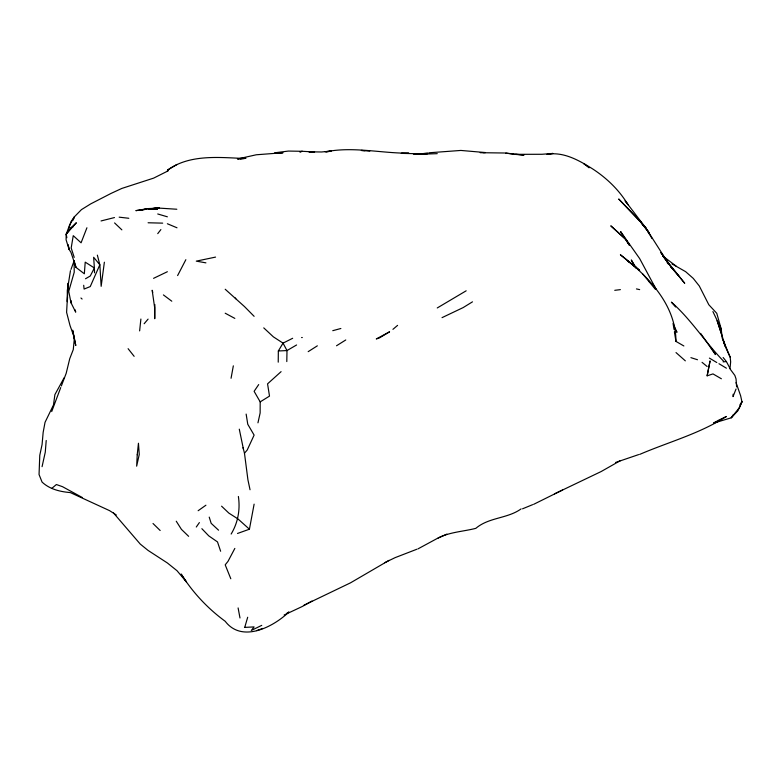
<?xml version="1.0" encoding="UTF-8"?>
<svg xmlns="http://www.w3.org/2000/svg" width="781" height="781" viewBox="0 0 781 781"><rect width="100%" height="100%" fill="white"/><g stroke="black" fill="none" stroke-linecap="round" stroke-linejoin="round"><path stroke-width="1.17" d="M258.687 384.584L254.118 391.32L260.19 401.864L260.141 412.964L257.955 422.833M154.853 304.551L154.726 318.716L154.638 307.538L152.168 290.268L152.773 292.397M278.231 362.169L278.339 350.981L283.034 343.132L292.67 338.28M237.463 158.826L244.482 158.494C218.856 157.44 189.744 154.121 167.7 170.004L168.335 170.756L153.632 178.127L121.836 188.426L111.136 193.376L90.742 203.87L81.449 209.63L74.478 216.737L69.597 225.045L66.2 234.212L66.092 239.796L69.021 249.237L70.983 252.448L76.04 267.444L84.338 273.789L85.217 262.143L94.384 267.981L94.54 272.833M286.793 361.574L286.998 350.562L283.034 343.132L273.389 336.865L263.753 327.883M67.556 297.014L67.342 301.651L67.303 290.503L70.456 270.665M67.947 288.892L68.22 283.093L66.6 312.351L69.997 325.452L73.629 335.615L75.786 345.495L72.74 330.168M733.144 394.2L733.027 396.611L736.044 389.006M46.216 440.474L45.278 452.15L42.067 466.667M139.633 330.9L140.892 319.038M104.371 262.211L101.159 286.334L99.851 264.827L97.361 255.133M237.522 533.462L249.422 529.206L254.118 504.145M231.059 378.277L233.334 365.84M707.137 375.817L710.036 361.086L707.137 375.817L712.985 373.914L721.38 378.765M68.591 229.165L70.983 221.677L74.478 216.737L73.121 220.125M244.912 626.772L247.694 617.244M51.702 411.558L60.723 387.581M70.983 269.435L74.136 260.815M61.348 385.98L66.19 373.298L69.743 358.684L73.268 349.595L74.293 339.061L72.858 331.144M86.925 227.769L81.078 242.803L73.248 235.667L71.188 247.987L74.215 257.369M167.368 170.844L167.7 170.004L177.004 164.449M231.147 534.048C237.99 522.645 240.353 509.642 238.381 496.482M234.837 548.418L228.003 561.354L225.201 564.829L230.805 578.76M177.609 275.576L185.849 259.692M64.159 377.721L54.895 394.63L53.489 404.948L45.034 422.336L43.16 432.381L42.067 444.584L39.772 455.333L39.05 474.526L42.067 482.082C49.75 489.287 60.108 491.727 70.31 492.577L109.535 510.628L116.281 514.952M733.222 414.818L731.211 417.825L713.785 423.077M739.939 404.783L741.95 401.766L740.613 395.723L736.044 382.612M196.285 527.019L199.389 522.577M66.2 234.212L70.983 227.779L76.362 222.741L66.2 234.212L66.854 237.678M157.733 233.646L160.876 229.594M144.153 323.734L148.087 319.117M250.037 489.746L247.928 479.837L244.473 453.224L247.216 450.022L254.118 435.095L247.772 424.278L246.142 414.086M281.092 371.649L267.561 383.852L269.504 396.113L260.19 401.864M392.931 329.338L397.588 325.374M51.702 488.467L56.388 484.532L62.539 486.7L82.337 497.536M198.14 510.725L205.92 505.209M308.183 351.655L317.35 345.827M389.055 560.348L350.503 582.841L303.965 605.207M336.523 345.768L345.758 339.969M521.103 508.9C507.445 518.74 488.965 517.168 475.805 528.356C463.201 531.558 449.895 532.007 438.121 537.982M472.485 301.837L463.162 307.587L442.036 317.642M437.253 307.958L466.169 290.805M296.595 344.968L286.998 350.562L278.339 350.981M85.51 278.758L90.254 276.015L94.384 267.981L93.642 257.281L99.841 264.769L90.254 286.568L84.094 289.068L83.704 285.28M286.91 613.144L288.902 612.001C273.575 626.772 242.022 643.446 225.201 621.276C207.736 608.526 192.643 592.369 181.143 574.045L186.337 581.816L177.004 570.706L167.368 562.964L148.087 550.429L140.258 544.084L113.479 512.941M311.951 601.058L302.306 606.486L284.147 614.998M562.554 489.999L533.638 504.341M620.387 460.624L601.106 471.568L554.5 493.875M417.972 548.877L437.253 538.451L446.888 534.097M261.752 625.366L251.297 630.452L254.118 626.909L244.482 627.407M384.594 562.73L395.088 557.654L416.888 549.228M716.948 421.018L726.408 416.468C699.6 433.738 668.682 441.948 639.659 454.415M153.564 278.339L167.368 271.72M70.983 227.779L72.916 226.959M522.548 508.812L532.662 504.653M713.727 422.814L716.773 421.701L714.498 422.462M256.676 630.609L262.748 628.412M615.692 462.43L638.614 454.61M101.052 220.945L114.465 217.567M238.049 158.855L256.314 154.775L283.034 152.744L277.011 153.418M332.765 330.685L340.867 328.489M300.021 151.875L302.306 151.299L314.597 151.973L309.042 151.826L311.951 151.856M299.953 151.885L302.306 151.299L288.443 151.065L274.59 152.812M325.238 151.904C352.924 146.203 380.923 153.32 408.863 153.203L401.59 153.32M215.566 257.095L196.285 261.137L205.92 262.855M326.595 151.983L331.222 151.036L321.587 151.983L309.042 151.826M547.081 154.306C563.765 151.465 579.551 160.642 593.14 169.233C607.081 178.419 619.44 190.349 628.022 204.749L625.112 200.756L645.76 227.886L668.575 263.656L660.863 252.556L672.099 268.332L662.815 255.904L684.732 283.298L672.314 268.215M417.972 154.316L427.607 152.959M240.411 158.982L245.976 158.201L237.453 158.728M547.296 154.218L552.919 153.437L541.936 154.277L515.509 154.335M146.516 209.23L135.865 210.645L148.087 208.586L159.519 208.117L148.946 208.849M148.82 208.917L157.733 208.01L176.838 209.249M414.438 154.199L427.607 153.75M146.691 209.132L139.897 209.982L147.033 209.191M614.745 290.317L620.387 289.634M149.405 208.927L157.733 208.01M413.413 154.15L417.972 153.74L401.278 153.379M723.108 361.857L726.408 361.583L730.02 368.447L730.655 361.857L730.186 357.229L722.747 339.266L725.559 346.93M480.178 152.695L504.721 153.008M483.048 152.685L485.44 152.559L460.858 150.44L428.847 152.793M301.583 337.558L302.306 337.529M420.383 154.228L437.253 153.662M148.087 222.77L162.682 223.141M364.932 150.704L361.339 150.45L369.784 151.094M515.567 154.413L524.002 155.087L505.483 153.066L514.357 154.316M119.171 217.167L128.816 218.28M636.437 288.921L639.659 289.624M157.733 213.974L167.368 216.806M690.902 357.649L697.492 359.748M167.368 223.747L177.004 227.788M672.031 263.919L685.62 271.661L693.245 278.378L699.307 286.012L708.806 304.727L716.773 313.308L721.205 329.016L722.259 338.437M225.201 313.22L234.837 318.394M674.403 331.808L675.946 341.395L683.873 345.973M709.392 358.098L716.773 362.521M718.959 363.702L726.408 368.193M163.405 294.915L171.791 301.202M662.864 256.109L676.063 266.048M587.175 166.255L583.749 163.532L585.516 164.947M587.283 166.373L589.059 167.798M629.301 262.074L620.387 254.762C647.634 275.791 675.985 304.463 675.946 341.395M631.077 263.529L634.641 266.448M702.06 362.335L707.137 366.523M676.014 352.573L685.337 360.861M225.201 289.253L244.482 306.572L254.118 316.325M249.422 529.206L238 518.955L228.862 513.107L221.579 506.176M80.941 298L82.093 299.035M218.553 530.192L211.163 523.329L209.22 517.12M114.582 222.927L121.865 229.858M188.631 536.332L181.426 529.362L176.252 521.22M723.499 361.086C705.155 342.342 691.292 319.605 671.387 302.14L675.585 306.992M153.017 523.504L160.164 530.504M201.859 528.688L208.742 535.854L217.499 541.926L220.632 551.249M648.65 281.121L649.304 281.824M639.551 221.003L618.698 198.999L639.424 220.418L649.304 233.002L639.424 220.418L645.819 227.857L652.018 238.547M641.884 223.581L645.76 227.886L649.304 233.919M670.801 266.868L679.128 276.454M667.15 262.601L668.575 264.31M642.841 274.092L655.279 289.175M723.147 357.522L726.408 361.583M128.104 348.687L134.137 356.331M700.635 333.389L715.513 354.564L710.193 346.51M729.786 368.583L734.843 375.407L736.044 378.931L736.61 386.907M235.276 297.942L235.833 298.762M652.779 284.089L655.894 288.824L639.659 258.579L620.563 231.518L628.764 244.228M675.458 329.992L676.971 332.296L673.066 323.422L674.023 329.416M629.418 245.214L625.786 239.425L610.957 225.973L625.786 239.425L629.418 245.263M635.539 267.18L631.302 259.975L635.754 267.981M725.969 348.023L730.186 357.229M712.907 311.551L721.205 329.016M723.743 342.664L725.52 346.949M721.624 334.385L717.163 320.679L725.608 346.871M76.04 267.444L74.136 261.059L74.224 272.237L68.748 291.333L70.983 302.706L75.708 312.156L75.142 309.862M243.047 447.611L244.473 453.224M243.418 449.055L239.289 429.169M68.513 246.679L69.021 249.237L68.152 244.619M238.107 607.93L239.982 617.976M71.335 301.075L71.462 303.477L71.364 301.193M137.231 454.708L136.655 466.169L139.252 454.464L138.452 443.247L137.231 454.708M741.95 401.766L739.519 407.487L731.211 417.825L738.006 410.621L741.95 401.766M389.514 331.837L379.42 337.939L376.296 338.944L389.514 331.837M157.332 209.376L148.087 208.586L157.332 209.376M635.89 266.975L627.436 260.727L639.659 270.421L635.89 266.975"/></g></svg>
